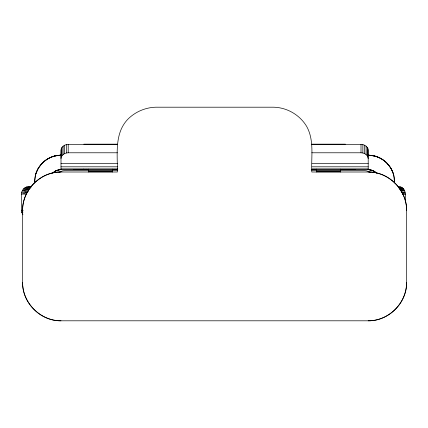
<?xml version="1.0" encoding="UTF-8"?>
<svg xmlns="http://www.w3.org/2000/svg" width="428" height="428" viewBox="0 0 428 428"><rect width="100%" height="100%" fill="white"/><g stroke="black" fill="none" stroke-linecap="round" stroke-linejoin="round"><path stroke-width="0.64" d="M22.598 210.399C22.17 189.877 40.473 171.569 61.001 172.002L117.4 172.002C117.518 153.898 114.217 132.461 128.646 118.449C136.018 111.489 145.67 107.492 155.797 107.198L273.401 107.198C286.921 107.428 299.696 114.806 306.657 126.399C314.441 140.347 311.103 156.798 311.798 172.002L368.198 172.002C388.726 171.569 407.033 189.877 406.6 210.399L406.6 282.4C407.033 302.928 388.726 321.23 368.198 320.802L61.001 320.802C40.473 321.23 22.17 302.928 22.598 282.4L22.598 210.399C22.47 189.85 40.446 171.869 61.001 172.002M34.598 182.922L35.529 174.651L38.258 168.188L42.591 162.672C47.545 158.05 54.19 155.15 61.001 155.198C49.327 155.268 38.584 163.512 35.497 174.768M406.6 282.4C406.728 302.954 388.752 320.93 368.198 320.802M34.598 181.6C34.663 169.713 43.228 158.82 54.763 155.947M117.668 144.402L68.202 144.402C64.858 144.359 61.108 146.627 61.001 150.255L61.001 169.6L56.346 170.542L52.965 172.762M61.001 158.638L61.247 148.741M26.552 194.082L21.4 194.082L27.381 192.525L28.853 189.695L23.289 188.989L21.619 192.215L21.4 194.082L21.4 210.228L21.619 212.095L22.946 214.824M61.247 157.119C62.274 154.299 65.329 152.807 68.202 152.78L117.4 152.78M52.847 172.88L55.554 170.906M52.516 173.115L56.346 170.542L59.412 169.707L54.998 171.205M58.941 172.329L62.413 170.895L66.763 170.323L117.486 170.323M57.427 170.146L58.438 169.879M56.207 155.637L54.169 156.097L61.001 155.198L59.797 155.225L61.001 155.198L60.519 155.204M31.046 186.881L26.183 187.127L23.289 188.989L30.211 188.454L24.626 187.844L30.816 187.619M28.853 189.695L22.267 190.481L27.895 191.139L21.619 192.215L27.381 192.525M400.929 190.915L404.615 190.481L405.402 194.082L405.402 201.834M86.798 169.285L73.91 169.6L88.601 169.6L83.802 169.574L83.802 169.055M311.798 169.574L316.602 169.6L311.798 169.606L314.799 169.285M399.822 189.288L403.684 188.989L404.615 190.481L400.239 190.321M59.941 169.67L117.764 169.6M22.898 212.01L21.619 212.095L22.861 212.283M401.459 192.429L405.198 192.215L401.223 191.781M30.816 187.079L26.183 187.127L30.779 187.539M112.601 169.6L117.4 169.574L114.399 169.285M340.602 169.6L355.294 169.6M399.832 189.01L403.684 188.989L401.063 187.127L398.254 186.881M398.618 187.855L402.475 187.844L398.564 187.56M83.802 144.161L117.4 144.161M311.798 144.161L345.401 144.161M311.531 144.402L361.002 144.402C364.346 144.359 368.091 146.627 368.198 150.255L368.198 169.6L373.061 170.628L376.239 172.762M311.798 152.78L361.002 152.78C364.346 152.737 368.091 155.006 368.198 158.638M61.001 163.582L117.764 163.582M312.103 163.582L368.198 163.582M61.001 166.808L117.764 166.808M312.103 166.808L368.198 166.808M61.001 168.883L117.764 168.883M312.103 168.883L368.198 168.883M311.509 169.6L368.642 169.606L369.193 169.638L368.198 169.6L373.061 170.628L376.351 172.88M311.712 170.323L362.441 170.323L366.791 170.895L370.263 172.329M88.601 171.211L112.601 171.211M316.602 171.211L340.602 171.211M88.601 171.799L112.601 171.799M316.602 171.799L340.602 171.799M398.489 187.127L401.063 187.127L398.42 187.057M402.267 194.082L405.402 194.082L402.197 193.483M22.689 210.228L21.4 210.228L23.187 210.672M393.701 174.768C390.636 163.608 379.823 155.102 368.198 155.198L369.418 155.23L368.198 155.198C375.003 155.46 381.674 157.884 386.607 162.672L390.941 168.188L393.669 174.651L394.6 182.922M368.69 155.204L368.198 155.198L375.035 156.097L372.997 155.642M368.198 169.6L368.642 169.606M27.852 186.881L30.944 186.993M342.4 169.285L345.401 169.6M400.287 190.037L404.615 190.481M399.222 188.464L403.684 188.989M368.198 172.002C388.752 171.869 406.728 189.85 406.6 210.399M61.001 320.802C40.446 320.93 22.47 302.954 22.598 282.4M369.931 169.729L374.2 171.205L376.683 173.115M370.83 169.895L371.846 170.167M374.441 155.947C385.976 158.82 394.536 169.713 394.6 181.6M367.957 148.741L367.957 157.119M367.235 147.328L367.235 155.706M366.09 146.114L366.09 154.497M364.603 145.183L364.603 153.566M362.864 144.6L362.864 152.983M361.002 144.402L361.002 152.78M340.602 169.108L340.602 172.002M316.602 169.108L316.602 172.002M112.601 169.108L112.601 172.002M88.601 169.108L88.601 172.002M68.202 144.402L68.202 152.78M66.335 144.6L66.335 152.983M64.601 145.183L64.601 153.566M63.109 146.114L63.109 154.497M61.964 147.328L61.964 155.706M60.808 169.6L60.257 169.622L60.808 169.6"/></g></svg>
